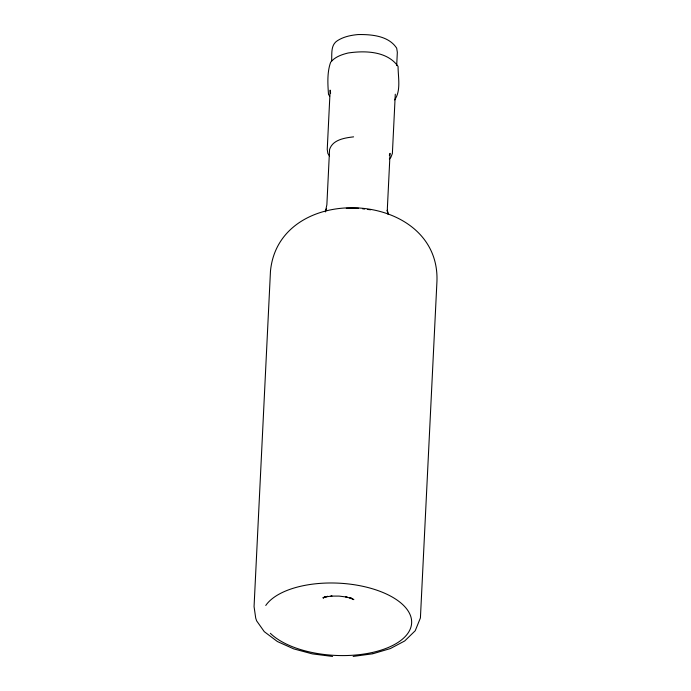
<?xml version="1.0" encoding="UTF-8"?>
<svg xmlns="http://www.w3.org/2000/svg" width="691" height="691" viewBox="0 0 691 691"><rect width="100%" height="100%" fill="white"/><g stroke="black" fill="none" stroke-linecap="round" stroke-linejoin="round"><path stroke-width="1.04" d="M331.542 61.551C332.233 54.382 330.22 45.174 337.458 40.657C343.617 36.709 350.881 35.215 358.076 34.559C371.594 34.351 388.61 35.768 396.686 48.171L397.334 52.317L396.686 65.61M395.287 94.183L392.384 153.488L390.804 157.488L389.327 158.921M325.349 211.835L326.869 204.786L329.564 149.567C332.552 139.686 344.774 137.889 353.602 136.853M325.426 211.714L326.584 208.794L325.452 211.144M389.327 155.199L390.061 153.342L387.357 208.552L387.755 213.968L387.141 210.038L388.377 214.262M394.604 99.893C401.229 90.789 398.051 77.09 398.068 66.431C387.288 51.048 365.021 50.469 348.091 53C341.639 54.598 334.971 56.895 330.652 62.225C327.033 72.244 327.724 83.905 328.501 94.417L329.711 96.127M325.91 596.514L323.146 598.009L325.375 596.834M325.331 596.756L322.999 597.706L327.715 596.316L325.47 596.92L332.008 596.039L330.894 596.1L339.065 596.091L347.115 597.11L345.716 596.894L351.961 598.57L349.534 597.672L353.861 599.633L350.691 597.974M373.097 653.677L390.337 648.573L404.693 640.972L415.213 630.762L420.413 617.944L436.937 281.574C440.659 189.628 279.078 180.671 270.466 271.2L254.063 606.586L255.722 618.151L256.655 620.881L264.273 631.66L277.402 641.542L293.727 648.884L312.323 653.876L332.596 656.45M353.17 656.424L372.648 653.798M346.286 208.293L358.525 208.276M362.55 208.786L364.563 209.045M367.577 209.425L369.59 209.675M369.832 209.598L370.592 209.805M329.572 155.967L327.88 153.566L327.24 149.429L330.143 90.124L330.618 93.225M265.759 605.471A74.835 36.165 2.8 0 1 377.528 590.425A74.835 36.165 2.8 0 1 387.02 648.02A74.835 36.165 2.8 0 1 270.345 633.293"/></g></svg>
